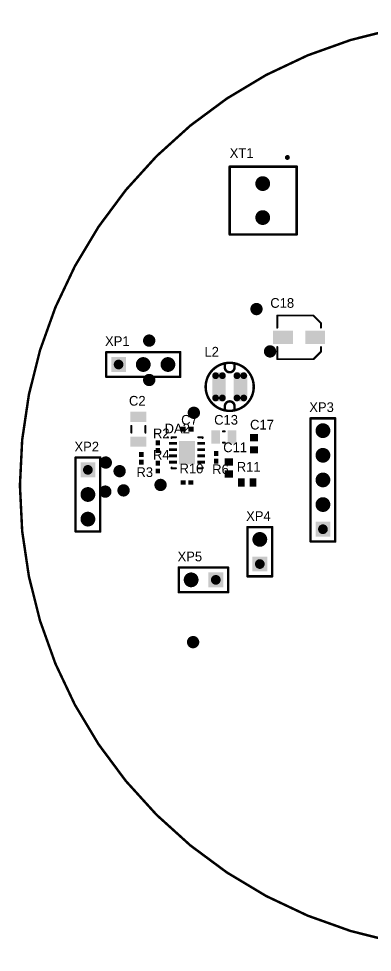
# Model space of a CAD drawing. Header units: millimetres. Extents: x 60.3 to 156.5, y 68.2 to 164.5.
# Drawn here: x 60.3 to 96.7, y 68.2 to 164.5 of the extents above; entities that cross this region are included whole.
import ezdxf

# ---------------------------------------------------------------- set-up
doc = ezdxf.new("R2010")
doc.units = ezdxf.units.MM
for name, color, linetype in [('KeepOutLayer', 6, 'Continuous'), ('MultiLayer', 9, 'Continuous'), ('PadHoleLayer', 156, 'Continuous'), ('TopOverlay', 2, 'Continuous'), ('TopPaste', 8, 'Continuous'), ('ViaHoleLayer', 16, 'Continuous')]:
    doc.layers.add(name, color=color, linetype=linetype)

# ---------------------------------------------------------------- blocks, each defined once
blk = doc.blocks.new('CAPD4_8')
at = {"layer": 'TopOverlay', "const_width": 0.2}
for points in [[(-1.475, 2.25), (-2.25, 1.475)], [(2.25, 2.25), (-1.475, 2.25)], [(2.25, 2.25), (2.25, 1)], [(-2.25, 1.475), (-2.25, 1)], [(-2.25, -1), (-2.25, -1.475)], [(2.25, -1), (2.25, -2.25)], [(-1.475, -2.25), (-2.25, -1.475)], [(2.25, -2.25), (-1.475, -2.25)]]:
    blk.add_lwpolyline(points, dxfattribs=at)
at = {"layer": 'TopOverlay', "const_width": 0.1}
for points in [[(-1.525, 2.25, 1), (-1.425, 2.25, 1)], [(-1.525, 2.25, 1), (-1.425, 2.25, 1)], [(2.2, 2.25, 1), (2.3, 2.25, 1)], [(2.2, 2.25, 1), (2.3, 2.25, 1)], [(-2.3, 1.475, 1), (-2.2, 1.475, 1)], [(-2.3, 1.475, 1), (-2.2, 1.475, 1)], [(-2.3, 1, 1), (-2.2, 1, 1)], [(2.2, 1, 1), (2.3, 1, 1)], [(-2.3, -1, 1), (-2.2, -1, 1)], [(2.2, -1, 1), (2.3, -1, 1)], [(-2.3, -1.475, 1), (-2.2, -1.475, 1)], [(-2.3, -1.475, 1), (-2.2, -1.475, 1)], [(-1.525, -2.25, 1), (-1.425, -2.25, 1)], [(-1.525, -2.25, 1), (-1.425, -2.25, 1)], [(2.2, -2.25, 1), (2.3, -2.25, 1)], [(2.2, -2.25, 1), (2.3, -2.25, 1)]]:
    blk.add_lwpolyline(points, format="xyb", close=True, dxfattribs=at)
at = {"layer": 'TopPaste'}
for points in [[(-0.625, -0.7), (-0.625, 0.7), (-2.675, -0.7), (-2.675, 0.7)], [(2.675, -0.7), (2.675, 0.7), (0.625, -0.7), (0.625, 0.7)]]:
    blk.add_solid(points, dxfattribs=at)
blk = doc.blocks.new('CAP0603_9')
at = {"layer": 'TopPaste'}
for points in [[(-0.25, -0.425), (-0.25, 0.425), (-1, -0.425), (-1, 0.425)], [(1, -0.425), (1, 0.425), (0.25, -0.425), (0.25, 0.425)]]:
    blk.add_solid(points, dxfattribs=at)
blk = doc.blocks.new('CAP0805_13')
at = {"layer": 'TopOverlay', "const_width": 0.2}
for points in [[(-0.1, 0.575), (0.1, 0.575)], [(-0.1, -0.575), (0.1, -0.575)]]:
    blk.add_lwpolyline(points, dxfattribs=at)
at = {"layer": 'TopOverlay', "const_width": 0.1}
for points in [[(-0.15, 0.575, 1), (-0.05, 0.575, 1)], [(0.05, 0.575, 1), (0.15, 0.575, 1)], [(-0.15, -0.575, 1), (-0.05, -0.575, 1)], [(0.05, -0.575, 1), (0.15, -0.575, 1)]]:
    blk.add_lwpolyline(points, format="xyb", close=True, dxfattribs=at)
at = {"layer": 'TopPaste'}
for points in [[(-0.4, -0.675), (-0.4, 0.675), (-1.3, -0.675), (-1.3, 0.675)], [(1.3, -0.675), (1.3, 0.675), (0.4, -0.675), (0.4, 0.675)]]:
    blk.add_solid(points, dxfattribs=at)
blk = doc.blocks.new('CAP0603_15')
at = {"layer": 'TopPaste'}
for points in [[(-0.25, -0.425), (-0.25, 0.425), (-1, -0.425), (-1, 0.425)], [(1, -0.425), (1, 0.425), (0.25, -0.425), (0.25, 0.425)]]:
    blk.add_solid(points, dxfattribs=at)
blk = doc.blocks.new('CAP0402_19')
at = {"layer": 'TopPaste'}
for points in [[(-0.14, -0.26), (-0.14, 0.26), (-0.68, -0.26), (-0.68, 0.26)], [(0.68, -0.26), (0.68, 0.26), (0.14, -0.26), (0.14, 0.26)]]:
    blk.add_solid(points, dxfattribs=at)
blk = doc.blocks.new('CAP1206_24')
at = {"layer": 'TopOverlay', "const_width": 0.2}
for points in [[(-0.35, 0.725), (0.35, 0.725)], [(-0.35, -0.725), (0.35, -0.725)]]:
    blk.add_lwpolyline(points, dxfattribs=at)
at = {"layer": 'TopOverlay', "const_width": 0.1}
for points in [[(-0.4, 0.725, 1), (-0.3, 0.725, 1)], [(0.3, 0.725, 1), (0.4, 0.725, 1)], [(-0.4, -0.725, 1), (-0.3, -0.725, 1)], [(0.3, -0.725, 1), (0.4, -0.725, 1)]]:
    blk.add_lwpolyline(points, format="xyb", close=True, dxfattribs=at)
at = {"layer": 'TopPaste'}
for points in [[(-0.75, -0.825), (-0.75, 0.825), (-1.8, -0.825), (-1.8, 0.825)], [(1.8, -0.825), (1.8, 0.825), (0.75, -0.825), (0.75, 0.825)]]:
    blk.add_solid(points, dxfattribs=at)
blk = doc.blocks.new('350_2_27')
at = {"layer": 'MultiLayer', "const_width": 0.762}
for points in [[(-2.131, 0, 1), (-1.369, 0, 1)], [(1.369, 0, 1), (2.131, 0, 1)]]:
    blk.add_lwpolyline(points, format="xyb", close=True, dxfattribs=at)
at = {"layer": 'PadHoleLayer', "const_width": 0.5}
for points in [[(-2, 0, 1), (-1.5, 0, 1)], [(1.5, 0, 1), (2, 0, 1)]]:
    blk.add_lwpolyline(points, format="xyb", close=True, dxfattribs=at)
at = {"layer": 'TopOverlay', "const_width": 0.254}
for points in [[(3.5, 3.5), (-3.5, 3.5)], [(-3.5, -3.4), (-3.5, 3.5)], [(3.5, -3.4), (3.5, 3.5)], [(3.5, -3.4), (-3.5, -3.4)]]:
    blk.add_lwpolyline(points, dxfattribs=at)
at = {"layer": 'TopOverlay'}
for points, const_width in [([(-3.564, 3.5, 1), (-3.437, 3.5, 1)], 0.127), ([(-3.564, 3.5, 1), (-3.437, 3.5, 1)], 0.127), ([(3.436, 3.5, 1), (3.563, 3.5, 1)], 0.127), ([(3.436, 3.5, 1), (3.563, 3.5, 1)], 0.127), ([(-4.318, 2.54, 1), (-4.572, 2.54, 1)], 0.254), ([(-4.636, 2.54, 1), (-4.508, 2.54, 1)], 0.127), ([(-4.381, 2.54, 1), (-4.255, 2.54, 1)], 0.127), ([(-3.564, -3.4, 1), (-3.437, -3.4, 1)], 0.127), ([(-3.564, -3.4, 1), (-3.437, -3.4, 1)], 0.127), ([(3.436, -3.4, 1), (3.563, -3.4, 1)], 0.127), ([(3.436, -3.4, 1), (3.563, -3.4, 1)], 0.127)]:
    blk.add_lwpolyline(points, format="xyb", close=True, dxfattribs=dict(at, const_width=const_width))
blk = doc.blocks.new('PLC_2_28')
at = {"layer": 'MultiLayer', "const_width": 0.762}
blk.add_lwpolyline([(-1.651, 0, 1), (-0.889, 0, 1)], format="xyb", close=True, dxfattribs=at)
at = {"layer": 'MultiLayer'}
blk.add_solid([(0.508, -0.762), (2.032, -0.762), (0.508, 0.762), (2.032, 0.762)], dxfattribs=at)
at = {"layer": 'PadHoleLayer', "const_width": 0.5}
for points in [[(-1.52, 0, 1), (-1.02, 0, 1)], [(1.02, 0, 1), (1.52, 0, 1)]]:
    blk.add_lwpolyline(points, format="xyb", close=True, dxfattribs=at)
at = {"layer": 'TopOverlay', "const_width": 0.254}
for points in [[(-2.54, -1.27), (-2.54, 1.27)], [(-2.54, 1.27), (2.54, 1.27)], [(2.54, -1.27), (2.54, 1.27)], [(-2.54, -1.27), (2.54, -1.27)]]:
    blk.add_lwpolyline(points, dxfattribs=at)
at = {"layer": 'TopOverlay', "const_width": 0.127}
for points in [[(-2.603, 1.27, 1), (-2.476, 1.27, 1)], [(-2.603, 1.27, 1), (-2.476, 1.27, 1)], [(2.477, 1.27, 1), (2.604, 1.27, 1)], [(2.477, 1.27, 1), (2.604, 1.27, 1)], [(-2.603, -1.27, 1), (-2.476, -1.27, 1)], [(-2.603, -1.27, 1), (-2.476, -1.27, 1)], [(2.477, -1.27, 1), (2.604, -1.27, 1)], [(2.477, -1.27, 1), (2.604, -1.27, 1)]]:
    blk.add_lwpolyline(points, format="xyb", close=True, dxfattribs=at)
blk = doc.blocks.new('PLC_2_29')
at = {"layer": 'MultiLayer', "const_width": 0.762}
blk.add_lwpolyline([(-1.651, 0, 1), (-0.889, 0, 1)], format="xyb", close=True, dxfattribs=at)
at = {"layer": 'MultiLayer'}
blk.add_solid([(0.508, -0.762), (2.032, -0.762), (0.508, 0.762), (2.032, 0.762)], dxfattribs=at)
at = {"layer": 'PadHoleLayer', "const_width": 0.5}
for points in [[(-1.52, 0, 1), (-1.02, 0, 1)], [(1.02, 0, 1), (1.52, 0, 1)]]:
    blk.add_lwpolyline(points, format="xyb", close=True, dxfattribs=at)
at = {"layer": 'TopOverlay', "const_width": 0.254}
for points in [[(-2.54, -1.27), (-2.54, 1.27)], [(2.54, 1.27), (-2.54, 1.27)], [(2.54, -1.27), (2.54, 1.27)], [(2.54, -1.27), (-2.54, -1.27)]]:
    blk.add_lwpolyline(points, dxfattribs=at)
at = {"layer": 'TopOverlay', "const_width": 0.127}
for points in [[(-2.604, 1.27, 1), (-2.477, 1.27, 1)], [(-2.604, 1.27, 1), (-2.477, 1.27, 1)], [(2.476, 1.27, 1), (2.603, 1.27, 1)], [(2.476, 1.27, 1), (2.603, 1.27, 1)], [(-2.604, -1.27, 1), (-2.477, -1.27, 1)], [(-2.604, -1.27, 1), (-2.477, -1.27, 1)], [(2.476, -1.27, 1), (2.603, -1.27, 1)], [(2.476, -1.27, 1), (2.603, -1.27, 1)]]:
    blk.add_lwpolyline(points, format="xyb", close=True, dxfattribs=at)
blk = doc.blocks.new('PLC_5_30')
at = {"layer": 'MultiLayer', "const_width": 0.762}
for points in [[(-5.461, 0, 1), (-4.699, 0, 1)], [(-2.921, 0, 1), (-2.159, 0, 1)], [(-0.381, 0, 1), (0.381, 0, 1)], [(2.159, 0, 1), (2.921, 0, 1)]]:
    blk.add_lwpolyline(points, format="xyb", close=True, dxfattribs=at)
at = {"layer": 'MultiLayer'}
blk.add_solid([(4.318, -0.762), (5.842, -0.762), (4.318, 0.762), (5.842, 0.762)], dxfattribs=at)
at = {"layer": 'PadHoleLayer', "const_width": 0.5}
for points in [[(-5.33, 0, 1), (-4.83, 0, 1)], [(-2.79, 0, 1), (-2.29, 0, 1)], [(-0.25, 0, 1), (0.25, 0, 1)], [(2.29, 0, 1), (2.79, 0, 1)], [(4.83, 0, 1), (5.33, 0, 1)]]:
    blk.add_lwpolyline(points, format="xyb", close=True, dxfattribs=at)
at = {"layer": 'TopOverlay', "const_width": 0.254}
for points in [[(-6.35, -1.27), (-6.35, 1.27)], [(6.35, 1.27), (-6.35, 1.27)], [(6.35, -1.27), (6.35, 1.27)], [(6.35, -1.27), (-6.35, -1.27)]]:
    blk.add_lwpolyline(points, dxfattribs=at)
at = {"layer": 'TopOverlay', "const_width": 0.127}
for points in [[(-6.414, 1.27, 1), (-6.287, 1.27, 1)], [(-6.414, 1.27, 1), (-6.287, 1.27, 1)], [(6.286, 1.27, 1), (6.413, 1.27, 1)], [(6.286, 1.27, 1), (6.413, 1.27, 1)], [(-6.414, -1.27, 1), (-6.287, -1.27, 1)], [(-6.414, -1.27, 1), (-6.287, -1.27, 1)], [(6.286, -1.27, 1), (6.413, -1.27, 1)], [(6.286, -1.27, 1), (6.413, -1.27, 1)]]:
    blk.add_lwpolyline(points, format="xyb", close=True, dxfattribs=at)
blk = doc.blocks.new('PLC_3_31')
at = {"layer": 'MultiLayer', "const_width": 0.762}
for points in [[(-2.921, 0, 1), (-2.159, 0, 1)], [(-0.381, 0, 1), (0.381, 0, 1)]]:
    blk.add_lwpolyline(points, format="xyb", close=True, dxfattribs=at)
at = {"layer": 'MultiLayer'}
blk.add_solid([(1.778, -0.762), (3.302, -0.762), (1.778, 0.762), (3.302, 0.762)], dxfattribs=at)
at = {"layer": 'PadHoleLayer', "const_width": 0.5}
for points in [[(-2.79, 0, 1), (-2.29, 0, 1)], [(-0.25, 0, 1), (0.25, 0, 1)], [(2.29, 0, 1), (2.79, 0, 1)]]:
    blk.add_lwpolyline(points, format="xyb", close=True, dxfattribs=at)
at = {"layer": 'TopOverlay', "const_width": 0.254}
for points in [[(-3.81, 1.27), (3.81, 1.27)], [(-3.81, 1.27), (-3.81, -1.27)], [(3.81, 1.27), (3.81, -1.27)], [(-3.81, -1.27), (3.81, -1.27)]]:
    blk.add_lwpolyline(points, dxfattribs=at)
at = {"layer": 'TopOverlay', "const_width": 0.127}
for points in [[(-3.873, 1.27, 1), (-3.746, 1.27, 1)], [(-3.873, 1.27, 1), (-3.746, 1.27, 1)], [(3.747, 1.27, 1), (3.874, 1.27, 1)], [(3.747, 1.27, 1), (3.874, 1.27, 1)], [(-3.873, -1.27, 1), (-3.746, -1.27, 1)], [(-3.873, -1.27, 1), (-3.746, -1.27, 1)], [(3.747, -1.27, 1), (3.874, -1.27, 1)], [(3.747, -1.27, 1), (3.874, -1.27, 1)]]:
    blk.add_lwpolyline(points, format="xyb", close=True, dxfattribs=at)
blk = doc.blocks.new('PLC_3_32')
at = {"layer": 'MultiLayer', "const_width": 0.762}
for points in [[(-2.921, 0, 1), (-2.159, 0, 1)], [(-0.381, 0, 1), (0.381, 0, 1)]]:
    blk.add_lwpolyline(points, format="xyb", close=True, dxfattribs=at)
at = {"layer": 'MultiLayer'}
blk.add_solid([(1.778, -0.762), (3.302, -0.762), (1.778, 0.762), (3.302, 0.762)], dxfattribs=at)
at = {"layer": 'PadHoleLayer', "const_width": 0.5}
for points in [[(-2.79, 0, 1), (-2.29, 0, 1)], [(-0.25, 0, 1), (0.25, 0, 1)], [(2.29, 0, 1), (2.79, 0, 1)]]:
    blk.add_lwpolyline(points, format="xyb", close=True, dxfattribs=at)
at = {"layer": 'TopOverlay', "const_width": 0.254}
for points in [[(3.81, 1.27), (-3.81, 1.27)], [(-3.81, 1.27), (-3.81, -1.27)], [(3.81, 1.27), (3.81, -1.27)], [(3.81, -1.27), (-3.81, -1.27)]]:
    blk.add_lwpolyline(points, dxfattribs=at)
at = {"layer": 'TopOverlay', "const_width": 0.127}
for points in [[(-3.873, 1.27, 1), (-3.746, 1.27, 1)], [(-3.873, 1.27, 1), (-3.746, 1.27, 1)], [(3.747, 1.27, 1), (3.874, 1.27, 1)], [(3.747, 1.27, 1), (3.874, 1.27, 1)], [(-3.873, -1.27, 1), (-3.746, -1.27, 1)], [(-3.873, -1.27, 1), (-3.746, -1.27, 1)], [(3.747, -1.27, 1), (3.874, -1.27, 1)], [(3.747, -1.27, 1), (3.874, -1.27, 1)]]:
    blk.add_lwpolyline(points, format="xyb", close=True, dxfattribs=at)
blk = doc.blocks.new('RES0603_53')
at = {"layer": 'TopPaste'}
for points in [[(-0.25, -0.425), (-0.25, 0.425), (-0.95, -0.425), (-0.95, 0.425)], [(0.95, -0.425), (0.95, 0.425), (0.25, -0.425), (0.25, 0.425)]]:
    blk.add_solid(points, dxfattribs=at)
blk = doc.blocks.new('RES0402_54')
at = {"layer": 'TopPaste'}
for points in [[(-0.15, -0.225), (-0.15, 0.225), (-0.65, -0.225), (-0.65, 0.225)], [(0.65, -0.225), (0.65, 0.225), (0.15, -0.225), (0.15, 0.225)]]:
    blk.add_solid(points, dxfattribs=at)
blk = doc.blocks.new('RES0402_58')
at = {"layer": 'TopPaste'}
for points in [[(-0.15, -0.225), (-0.15, 0.225), (-0.65, -0.225), (-0.65, 0.225)], [(0.65, -0.225), (0.65, 0.225), (0.15, -0.225), (0.15, 0.225)]]:
    blk.add_solid(points, dxfattribs=at)
blk = doc.blocks.new('RES0402_60')
at = {"layer": 'TopPaste'}
for points in [[(-0.15, -0.225), (-0.15, 0.225), (-0.65, -0.225), (-0.65, 0.225)], [(0.65, -0.225), (0.65, 0.225), (0.15, -0.225), (0.15, 0.225)]]:
    blk.add_solid(points, dxfattribs=at)
blk = doc.blocks.new('RES0402_61')
at = {"layer": 'TopPaste'}
for points in [[(-0.15, -0.225), (-0.15, 0.225), (-0.65, -0.225), (-0.65, 0.225)], [(0.65, -0.225), (0.65, 0.225), (0.15, -0.225), (0.15, 0.225)]]:
    blk.add_solid(points, dxfattribs=at)
blk = doc.blocks.new('RES0402_62')
at = {"layer": 'TopPaste'}
for points in [[(-0.15, -0.225), (-0.15, 0.225), (-0.65, -0.225), (-0.65, 0.225)], [(0.65, -0.225), (0.65, 0.225), (0.15, -0.225), (0.15, 0.225)]]:
    blk.add_solid(points, dxfattribs=at)
blk = doc.blocks.new('IND3_64')
at = {"layer": 'TopOverlay'}
for points, const_width in [([(2.476, 0, 1), (-2.476, 0, 1)], 0.254), ([(-0.563, 2.4, 1), (-0.436, 2.4, 1)], 0.127), ([(-0.563, 2, 1), (-0.436, 2, 1)], 0.127), ([(-0.563, 2, 1), (-0.436, 2, 1)], 0.127), ([(0.437, 2.4, 1), (0.564, 2.4, 1)], 0.127), ([(0.437, 2, 1), (0.564, 2, 1)], 0.127), ([(0.436, 2, 1), (0.563, 2, 1)], 0.127), ([(-2.539, 0, 1), (-2.412, 0, 1)], 0.127), ([(2.412, 0, 1), (2.539, 0, 1)], 0.127), ([(-0.563, -2, 1), (-0.436, -2, 1)], 0.127), ([(-0.563, -2, 1), (-0.436, -2, 1)], 0.127), ([(0.437, -2, 1), (0.564, -2, 1)], 0.127), ([(0.436, -2, 1), (0.563, -2, 1)], 0.127), ([(-0.563, -2.4, 1), (-0.436, -2.4, 1)], 0.127), ([(0.437, -2.4, 1), (0.564, -2.4, 1)], 0.127)]:
    blk.add_lwpolyline(points, format="xyb", close=True, dxfattribs=dict(at, const_width=const_width))
at = {"layer": 'TopOverlay', "const_width": 0.254}
for points in [[(-0.5, 2), (-0.5, 2.4)], [(0.5, 2), (0.5, 2.4)], [(-0.5, -2.4), (-0.5, -2)], [(0.5, -2.4), (0.5, -2)]]:
    blk.add_lwpolyline(points, dxfattribs=at)
for points in [[(0.5, 2, -1), (-0.5, 2)], [(-0.5, -2, -1), (0.5, -2)]]:
    blk.add_lwpolyline(points, format="xyb", dxfattribs=at)
at = {"layer": 'TopPaste', "const_width": 0.35}
for points in [[(-1.625, 1.15, 1), (-1.275, 1.15, 1)], [(-0.925, 1.15, 1), (-0.575, 1.15, 1)], [(0.575, 1.15, 1), (0.925, 1.15, 1)], [(1.275, 1.15, 1), (1.625, 1.15, 1)], [(-1.625, -1.15, 1), (-1.275, -1.15, 1)], [(-0.925, -1.15, 1), (-0.575, -1.15, 1)], [(0.575, -1.15, 1), (0.925, -1.15, 1)], [(1.275, -1.15, 1), (1.625, -1.15, 1)]]:
    blk.add_lwpolyline(points, format="xyb", close=True, dxfattribs=at)
at = {"layer": 'TopPaste'}
for points in [[(-1.8, -1.15), (-0.4, -1.15), (-1.8, 1.15), (-0.4, 1.15)], [(-1.45, -1.5), (-0.75, -1.5), (-1.45, 1.5), (-0.75, 1.5)], [(0.4, -1.15), (1.8, -1.15), (0.4, 1.15), (1.8, 1.15)], [(0.75, -1.5), (1.45, -1.5), (0.75, 1.5), (1.45, 1.5)]]:
    blk.add_solid(points, dxfattribs=at)
blk = doc.blocks.new('VSON8_69')
at = {"layer": 'TopOverlay'}
for points, const_width in [([(-1.95, 1.6, 1), (-2.05, 1.6, 1)], 0.1), ([(-2.075, 1.6, 1), (-2.025, 1.6, 1)], 0.05), ([(-1.975, 1.6, 1), (-1.925, 1.6, 1)], 0.05), ([(-1.65, 1.6, 1), (-1.55, 1.6, 1)], 0.1), ([(-1.65, 1.6, 1), (-1.55, 1.6, 1)], 0.1), ([(-1.65, 1.525, 1), (-1.55, 1.525, 1)], 0.1), ([(-1.195, 1.6, 1), (-1.095, 1.6, 1)], 0.1), ([(1.095, 1.6, 1), (1.195, 1.6, 1)], 0.1), ([(1.55, 1.6, 1), (1.65, 1.6, 1)], 0.1), ([(1.55, 1.6, 1), (1.65, 1.6, 1)], 0.1), ([(1.55, 1.525, 1), (1.65, 1.525, 1)], 0.1), ([(-1.65, -1.525, 1), (-1.55, -1.525, 1)], 0.1), ([(-1.65, -1.6, 1), (-1.55, -1.6, 1)], 0.1), ([(-1.65, -1.6, 1), (-1.55, -1.6, 1)], 0.1), ([(-1.195, -1.6, 1), (-1.095, -1.6, 1)], 0.1), ([(1.095, -1.6, 1), (1.195, -1.6, 1)], 0.1), ([(1.55, -1.525, 1), (1.65, -1.525, 1)], 0.1), ([(1.55, -1.6, 1), (1.65, -1.6, 1)], 0.1), ([(1.55, -1.6, 1), (1.65, -1.6, 1)], 0.1)]:
    blk.add_lwpolyline(points, format="xyb", close=True, dxfattribs=dict(at, const_width=const_width))
at = {"layer": 'TopOverlay', "const_width": 0.2}
for points in [[(-1.6, 1.525), (-1.6, 1.6)], [(-1.6, 1.6), (-1.145, 1.6)], [(1.145, 1.6), (1.6, 1.6)], [(1.6, 1.525), (1.6, 1.6)], [(-1.6, -1.6), (-1.6, -1.525)], [(-1.6, -1.6), (-1.145, -1.6)], [(1.145, -1.6), (1.6, -1.6)], [(1.6, -1.6), (1.6, -1.525)]]:
    blk.add_lwpolyline(points, dxfattribs=at)
at = {"layer": 'TopPaste'}
for points in [[(-1.045, 0.825), (-1.045, 1.125), (-1.845, 0.825), (-1.845, 1.125)], [(0.825, -1.2), (0.825, 1.2), (-0.825, -1.2), (-0.825, 1.2)], [(1.845, 0.825), (1.845, 1.125), (1.045, 0.825), (1.045, 1.125)], [(-1.045, 0.175), (-1.045, 0.475), (-1.845, 0.175), (-1.845, 0.475)], [(1.845, 0.175), (1.845, 0.475), (1.045, 0.175), (1.045, 0.475)], [(-1.045, -0.475), (-1.045, -0.175), (-1.845, -0.475), (-1.845, -0.175)], [(-1.045, -1.125), (-1.045, -0.825), (-1.845, -1.125), (-1.845, -0.825)], [(1.845, -0.475), (1.845, -0.175), (1.045, -0.475), (1.045, -0.175)], [(1.845, -1.125), (1.845, -0.825), (1.045, -1.125), (1.045, -0.825)]]:
    blk.add_solid(points, dxfattribs=at)

msp = doc.modelspace()

# ---------------------------------------------------------------- linework, layer by layer
at = {"layer": 'KeepOutLayer'}
for points, const_width in [([(156.4, 116.327, 1), (60.4, 116.327, 1)], 0.254), ([(60.337, 116.327, 1), (60.464, 116.327, 1)], 0.127)]:
    msp.add_lwpolyline(points, format="xyb", close=True, dxfattribs=dict(at, const_width=const_width))
at = {"layer": 'MultiLayer', "const_width": 0.635}
for points in [[(84.442, 134.518, 1), (85.077, 134.518, 1)], [(73.393, 131.267, 1), (74.028, 131.267, 1)], [(85.839, 130.15, 1), (86.474, 130.15, 1)], [(73.393, 127.203, 1), (74.028, 127.203, 1)], [(77.991, 123.825, 1), (78.626, 123.825, 1)], [(68.923, 118.694, 1), (69.558, 118.694, 1)], [(70.345, 117.805, 1), (70.98, 117.805, 1)], [(74.562, 116.383, 1), (75.197, 116.383, 1)], [(68.873, 115.696, 1), (69.508, 115.696, 1)], [(70.752, 115.824, 1), (71.387, 115.824, 1)], [(77.914, 100.178, 1), (78.549, 100.178, 1)]]:
    msp.add_lwpolyline(points, format="xyb", close=True, dxfattribs=at)
at = {"layer": 'ViaHoleLayer', "const_width": 0.356}
for points in [[(84.582, 134.518, 1), (84.938, 134.518, 1)], [(73.533, 131.267, 1), (73.889, 131.267, 1)], [(85.979, 130.15, 1), (86.335, 130.15, 1)], [(73.533, 127.203, 1), (73.889, 127.203, 1)], [(78.13, 123.825, 1), (78.486, 123.825, 1)], [(69.063, 118.694, 1), (69.418, 118.694, 1)], [(70.485, 117.805, 1), (70.841, 117.805, 1)], [(74.701, 116.383, 1), (75.057, 116.383, 1)], [(69.013, 115.696, 1), (69.368, 115.696, 1)], [(70.891, 115.824, 1), (71.247, 115.824, 1)], [(78.054, 100.178, 1), (78.41, 100.178, 1)]]:
    msp.add_lwpolyline(points, format="xyb", close=True, dxfattribs=at)

# ---------------------------------------------------------------- block references
for name, p, rotation in [('350_2_27', (85.4, 145.7), 270), ('CAPD4_8', (89.15, 131.6), 180), ('PLC_3_32', (73.1, 128.8), 180), ('IND3_64', (82, 126.5), 360), ('CAP1206_24', (72.6, 122.127), 90), ('PLC_5_30', (91.6, 116.9), 270), ('CAP0402_19', (77.6, 122.127), 360), ('VSON8_69', (77.612, 119.7), 360), ('CAP0805_13', (81.4, 121.327), 360), ('CAP0603_9', (84.5, 120.627), 90), ('RES0402_62', (74.6, 120.327), 270), ('RES0402_61', (72.9, 119.127), 270), ('RES0402_58', (80.6, 119.227), 270), ('PLC_3_31', (67.4, 115.4), 90), ('RES0402_60', (74.6, 118.227), 90), ('CAP0603_15', (81.9, 118.127), 270), ('RES0402_54', (77.6, 116.627), 180), ('RES0603_53', (83.8, 116.627), 180), ('PLC_2_29', (85.1, 109.5), 270), ('PLC_2_28', (79.3, 106.6), 360)]:
    msp.add_blockref(name, p, dxfattribs=dict(rotation=rotation))

# ---------------------------------------------------------------- texts
at = {"layer": 'TopOverlay'}
for s, p in [('XT1', (82, 150.1)), ('С18', (86.182, 134.645)), ('XP1', (69.164, 130.708)), ('L2', (79.4, 129.616)), ('С2', (71.628, 124.562)), ('XP3', (90.195, 123.901)), ('С7', (77, 122.6)), ('С13', (80.4, 122.6)), ('DA2', (75.3, 121.7)), ('С17', (84.1, 122.1)), ('R2', (74.1, 121.2)), ('XP2', (66.015, 119.837)), ('С11', (81.331, 119.761)), ('R4', (74.1, 119)), ('R10', (76.835, 117.577)), ('R6', (80.2, 117.5)), ('R11', (82.728, 117.754)), ('R3', (72.4, 117.2)), ('XP4', (83.693, 112.674)), ('XP5', (76.632, 108.509))]:
    msp.add_text(s, height=1, dxfattribs=at).set_placement(p)

doc.saveas('drawing.dxf')
